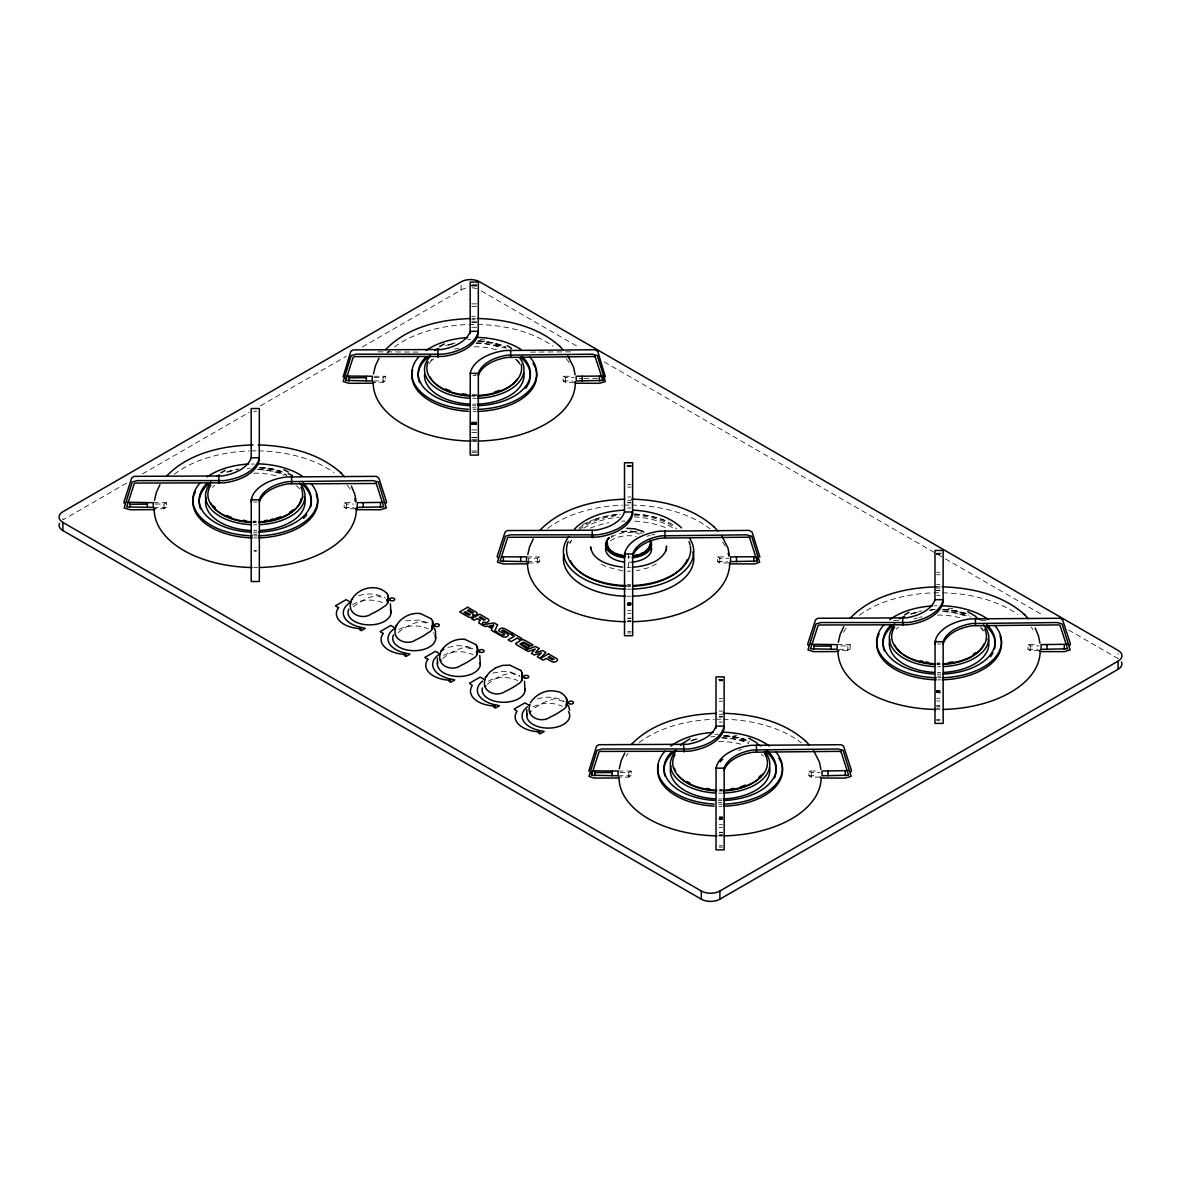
<?xml version="1.0" encoding="UTF-8"?>
<svg xmlns="http://www.w3.org/2000/svg" width="1181" height="1181" viewBox="0 0 1181 1181"><rect width="100%" height="100%" fill="white"/><g stroke="black" fill="none" stroke-linecap="round" stroke-linejoin="round"><path stroke-width="0.75" stroke-dasharray="5 3.75" d="M353.326 606.886L355.629 605.071A75.451 43.564 0 0 1 367.926 597.97L375.617 595.46L384.932 598.309M398.027 632.691L400.315 630.875A75.451 43.564 0 0 1 412.627 623.775L420.318 621.265L429.633 624.114M442.713 658.496L445.016 656.68A75.451 43.564 0 0 1 457.313 649.58L465.019 647.07L474.319 649.919M487.413 684.301L489.702 682.485A75.451 43.564 0 0 1 502.014 675.384L510.871 672.904L519.876 676.388M126.603 483.088L62.903 519.876L62.903 514.975M142.532 473.891L249.265 412.287M260.411 405.851L346.417 356.19M362.346 346.993L461.107 289.98A13.139 7.588 0 0 1 468.68 287.81M656.474 563.868L649.181 567.559L636.574 570.703M374.2 377.595L383.013 377.595L385.375 376.252L385.375 380.961L383.013 382.304L374.2 382.304M155.198 504.036L164.011 504.036L166.373 502.693L166.373 507.402L164.011 508.745L155.198 508.745M528.527 561.388L528.527 558.244L537.34 558.244L539.702 556.901L539.702 561.625L537.34 562.953L528.527 562.953M840.783 645.948L847.84 645.948L850.187 644.619L850.187 649.329L847.84 650.672L839.012 650.672M620.025 772.389L628.838 772.389L631.185 771.045L631.185 775.769L628.838 777.098L620.025 777.098M358.684 595.711C367.38 592.921 377.462 593.364 385.39 598.147M448.071 647.306L458.213 645.608L466.052 646.332M492.772 673.111L502.899 671.413L510.738 672.137M537.458 698.916C546.168 696.14 556.236 696.583 564.164 701.366M405.747 620.807L418.753 620.084L428.201 622.859M472.001 318.516L475.574 318.412M936.813 586.868L940.386 586.765M627.347 567.367L630.624 567.308M627.436 571.205L630.506 571.146M251.464 464.074L254.358 464.044M530.564 352.1L572.195 351.835M980.894 620.556L986.327 620.527M471.81 284.946L476.711 284.946M471.81 285.241L476.711 285.064M471.81 285.462L476.711 285.462M471.81 285.713L476.711 285.713M471.81 286.023L476.711 286.023M471.81 303.857L476.711 303.857M471.81 306.41L476.711 306.41M471.81 316.316L475.072 316.316M471.81 319.741L475.072 319.741M471.81 321.985L476.711 321.985M471.81 322.177L476.711 322.177M471.81 327.299L476.711 327.27M373.919 376.252L385.375 376.252M574.32 382.304L565.507 382.304L563.145 380.961L563.145 376.252L572.962 376.252M563.145 376.252L565.507 377.595L574.32 377.595M579.192 378.496L582.144 378.496M373.919 380.961L385.375 380.961M563.145 380.961L572.962 380.961M253.708 411.283L256.528 411.283M471.81 422.089L476.711 422.089M471.81 422.444L476.711 422.444M471.81 422.783L476.711 422.783M471.81 423.123L476.711 423.123M471.81 423.477L476.711 423.477M471.81 423.802L476.711 423.802M471.81 424.097L476.711 424.097M471.81 424.348L476.711 424.348M470.171 424.525L475.81 424.422M471.81 429.928L476.711 429.928M471.81 432.63L476.711 432.63M471.81 437.487L476.711 437.487M471.81 437.723L476.711 437.723M471.81 439.731L476.711 439.731M471.81 440.912L476.711 440.912M471.81 450.994L476.711 450.994M471.81 452.308L476.711 452.308M627.022 465.491L631.038 465.521M627.761 465.713L631.038 465.713M627.761 465.89L631.038 465.89M627.761 466.111L631.038 466.111M627.761 466.362L631.038 466.362M627.761 466.672L631.038 466.672M627.761 484.52L631.038 484.52M627.761 487.059L631.038 487.059M627.761 496.965L631.038 496.965M627.761 500.39L631.038 500.39M253.708 502.043L256.808 502.043M153.279 502.693L166.373 502.693M355.319 508.745L346.505 508.745L344.143 507.402L344.143 502.693L352.322 502.693M627.761 502.634L631.038 502.634M627.761 502.84L631.038 502.84M344.143 502.693L346.505 504.036L353.562 504.036M153.279 507.402L166.373 507.402M344.143 507.402L353.96 507.402M627.761 507.948L631.038 507.919M256.808 550.951L253.989 550.951L256.808 550.863M936.622 553.225L943.161 553.195M936.622 553.594L939.899 553.594M936.622 553.815L939.899 553.815M936.622 554.066L939.899 554.066M936.622 554.391L939.899 554.391M526.608 556.901L539.702 556.901M728.647 562.953L719.82 562.953L717.472 561.625L717.472 556.901L725.651 556.901M717.472 556.901L719.82 558.244L728.647 558.244M526.608 561.625L539.702 561.625M717.472 561.625L727.289 561.625M936.622 572.224L939.899 572.224M936.622 574.763L939.899 574.763M936.622 584.669L939.899 584.669M936.622 588.094L939.899 588.094M936.622 590.338L939.899 590.338M936.622 590.544L939.899 590.544M936.622 595.637L939.899 595.652M627.761 602.738L631.038 602.738M627.761 603.092L631.038 603.092M627.761 603.432L631.038 603.432M627.761 603.786L631.038 603.786M627.761 604.126L631.038 604.126M627.761 604.451L631.038 604.451M627.761 604.761L631.038 604.761M627.761 604.997L631.038 604.997M627.318 605.174L630.137 605.071M627.761 610.577L631.038 610.577M627.761 613.279L631.038 613.279M627.761 618.135L631.038 618.135M627.761 618.372L631.038 618.372M627.761 620.379L631.038 620.379M627.761 621.56L631.038 621.56M627.761 631.643L631.038 631.643M627.761 632.957L631.038 632.957M937.522 643.97L940.637 643.97M837.093 644.619L850.187 644.619M1039.132 650.672L1030.319 650.672L1027.957 649.329L1027.957 644.619L1037.774 644.619M1027.957 644.619L1030.319 645.948L1039.132 645.948M838.731 649.329L850.187 649.329M1027.957 649.329L1037.774 649.329M718.52 679.636L722.521 679.636M719.259 679.665L722.521 679.739M719.259 680.035L722.521 680.035M719.259 680.256L722.521 680.256M719.259 680.507L722.521 680.507M719.259 680.832L722.521 680.832M936.622 690.457L939.899 690.457M936.622 690.796L939.899 690.796M936.622 691.136L939.899 691.136M936.622 691.49L939.899 691.49M936.622 691.83L939.899 691.83M936.622 692.169L939.899 692.169M936.622 692.465L939.899 692.465M936.622 692.701L940.637 692.922M936.622 698.281L939.899 698.281M719.259 698.665L722.521 698.665M936.622 700.983L939.899 700.983M719.259 701.204L722.521 701.204M936.622 705.854L939.899 705.854M936.622 706.076L939.899 706.076M936.622 708.098L939.899 708.098M936.622 709.264L939.899 709.264M719.259 711.11L722.521 711.11M719.259 714.535L722.521 714.535M719.259 716.778L722.521 716.778M719.259 716.985L722.521 716.985M936.622 719.362L939.899 719.362M936.622 720.661L939.899 720.661M719.259 722.063L722.521 722.093M618.091 771.045L631.185 771.045M820.131 777.098L811.317 777.098L808.955 775.769L808.955 771.045L818.787 771.045M808.955 771.045L811.317 772.389L820.131 772.389M618.091 775.769L631.185 775.769M808.955 775.769L817.149 775.769M719.259 816.898L722.521 816.898M719.259 817.237L722.521 817.237M719.259 817.577L722.521 817.577M719.259 817.931L722.521 817.931M719.259 818.271L722.521 818.271M719.259 818.61L722.521 818.61M719.259 818.905L722.521 818.905M719.259 819.142L722.521 819.142M718.816 819.319L721.635 819.215M719.259 824.722L722.521 824.722M719.259 827.423L722.521 827.423M719.259 832.28L722.521 832.28M719.259 832.516L722.521 832.516M719.259 834.524L722.521 834.524M719.259 835.705L722.521 835.705M719.259 845.788L722.521 845.788M719.259 847.102L722.521 847.102M583.886 378.51L597.778 378.584M378.141 351.849L417.956 352.1M893.633 620.542L900.882 620.586M622.845 570.954L606.119 566.777M468.414 646.922L474.777 649.757M465.993 646.317L468.488 646.937M510.679 672.122L519.463 675.562M605.794 566.629L599.21 562.835M481.272 290.895L578.631 347.111M604.17 361.844L936.149 553.52M937.744 554.435L1043.089 615.257M1068.628 630.004L1118.097 658.57L1118.097 653.669M563.706 701.529L554.406 698.68L546.7 701.189A75.451 43.564 0 0 0 534.403 708.29M1030.319 645.948L1030.319 650.672M847.84 645.948L847.84 650.672M811.317 772.389L811.317 777.098M719.82 558.244L719.82 562.953M628.838 772.389L628.838 777.098M628.587 553.741L628.587 568.179M565.507 377.595L565.507 382.304M537.34 558.244L537.34 562.953M475.81 373.358L475.81 375.602L472.71 375.602L472.71 373.358M461.107 285.079L461.107 289.98M383.013 377.595L383.013 382.304M346.505 504.036L346.505 508.745M164.011 504.036L164.011 508.745M630.875 621.752A101.064 58.356 0 0 1 627.259 621.752M547.6 528.498A101.064 58.356 0 0 1 622.653 505.158M624.469 505.114A101.064 58.356 0 0 1 629.916 505.069M631.717 505.084A101.064 58.356 0 0 1 709.884 528.748M722.58 541.961A101.064 58.356 0 0 1 725.104 546.109M630.624 596.228A65.176 37.63 0 0 1 627.362 596.243M569.611 542.596A65.176 37.63 0 0 1 571.471 540.485M590.264 528.173A65.176 37.63 0 0 1 608.835 522.755M621.634 521.205A65.176 37.63 0 0 1 624.897 521.042M634.714 521.161A65.176 37.63 0 0 1 665.213 527.494M630.624 589.142A65.176 37.63 0 0 1 627.362 589.157M582.499 524.91A65.176 37.63 0 0 1 593.659 519.758M595.401 519.138A65.176 37.63 0 0 1 618.386 514.355M634.714 514.06A65.176 37.63 0 0 1 668.535 521.795M630.521 586.322A60.29 34.81 0 0 1 627.48 586.337M569.906 543.526A60.29 34.81 0 0 1 571.264 540.721M583.842 528.202A60.29 34.81 0 0 1 619.11 517.145M634.227 516.865A60.29 34.81 0 0 1 674.277 528.822M630.521 584.551A60.29 34.81 0 0 1 627.48 584.551M579.133 529.841A60.29 34.81 0 0 1 619.11 515.374M634.227 515.093A60.29 34.81 0 0 1 676.669 528.748M630.565 585.555A62.062 35.829 0 0 1 627.451 585.569M578.823 528.35A62.062 35.829 0 0 1 620.379 514.237M634.389 514.089A62.062 35.829 0 0 1 675.621 526.386M630.329 556.915A21.258 12.282 0 0 1 627.657 556.945M611.138 537.665A21.258 12.282 0 0 1 616.836 534.447M619.154 533.679A21.258 12.282 0 0 1 639.63 534.181M632.175 562.097A22.985 13.271 0 0 1 629.311 562.245M610.415 540.854A22.985 13.271 0 0 1 636.367 536.499M611.138 536.587A21.258 12.282 0 0 1 612.806 535.377M621.619 531.996A21.258 12.282 0 0 1 637.268 532.395M622.166 531.937A22.985 13.271 0 0 1 639.024 532.852M621.413 531.671A21.878 12.637 0 0 1 632.263 531.155M634.935 531.509A21.878 12.637 0 0 1 637.519 532.07M639.954 532.808A21.878 12.637 0 0 1 642.198 533.709M647.055 536.292A45.734 26.41 0 0 1 650.052 535.377M651.602 534.963A45.734 26.41 0 0 1 654.761 534.24M257.561 567.53A101.064 58.356 0 0 1 253.93 567.544M174.286 474.29A101.064 58.356 0 0 1 249.339 450.95M251.154 450.891A101.064 58.356 0 0 1 256.587 450.847M258.403 450.876A101.064 58.356 0 0 1 333.972 472.607M347.273 485.051A101.064 58.356 0 0 1 350.152 489.126M256.823 530.609A49.75 28.728 0 0 1 253.694 530.609M212.432 487.281A49.75 28.728 0 0 1 214.706 485.258M253.694 473.182A49.75 28.728 0 0 1 277.845 476.297M296.416 485.76A49.75 28.728 0 0 1 299.59 488.86M256.823 524.777A49.75 28.728 0 0 1 253.694 524.777M227.298 472.297A49.75 28.728 0 0 1 232.672 470.466M235.506 469.698A49.75 28.728 0 0 1 238.4 469.034A47.373 27.355 0 0 0 234.266 470.082M259.938 467.455A49.75 28.728 0 0 1 281.919 471.81M256.159 522.622A46.029 26.573 0 0 1 253.265 522.607M257.251 469.507A46.029 26.573 0 0 1 283.898 475.264M256.159 521.161A46.029 26.573 0 0 1 253.265 521.146M247.183 468.444A46.029 26.573 0 0 1 250.047 468.193M258.698 468.104A46.029 26.573 0 0 1 286.821 475.264A56.083 32.389 0 0 0 257.015 469.536M256.174 521.943A47.373 27.355 0 0 1 253.206 521.928M229.099 471.795A47.373 27.355 0 0 1 232.509 470.614M260.278 467.41A47.373 27.355 0 0 1 284.739 473.197M257.222 537.916A62.416 36.035 0 0 1 254.077 537.931M257.015 534.27A56.083 32.389 0 0 1 253.502 534.27M257.222 535.864A62.416 36.035 0 0 1 254.077 535.864M257.015 532.203A56.083 32.389 0 0 1 253.502 532.203M226.708 471.957A56.083 32.389 0 0 1 232.982 470.112M260.543 467.602A56.083 32.389 0 0 1 280.724 470.983M843.367 632.366A101.064 58.356 0 0 1 847.117 626.904M859.384 615.227A101.064 58.356 0 0 1 1017.786 614.519M1031.087 626.978A101.064 58.356 0 0 1 1033.065 629.665M940.637 672.535A49.75 28.728 0 0 1 937.507 672.535M896.246 629.193A49.75 28.728 0 0 1 898.52 627.185M913.754 619.095A49.75 28.728 0 0 1 917.888 617.825M919.32 617.456A49.75 28.728 0 0 1 922.228 616.792M937.507 615.109A49.75 28.728 0 0 1 961.659 618.224M980.23 627.672A49.75 28.728 0 0 1 983.404 630.772M940.637 666.689A49.75 28.728 0 0 1 937.507 666.689M911.112 614.223A49.75 28.728 0 0 1 917.888 611.994M931.292 609.603A49.75 28.728 0 0 1 934.392 609.381M943.752 609.381A49.75 28.728 0 0 1 967.047 614.223M939.973 664.549A46.029 26.573 0 0 1 937.079 664.534M942.512 611.478A46.029 26.573 0 0 1 967.711 617.176M981.529 627.716A46.029 26.573 0 0 1 983.419 630.875M939.973 663.087A46.029 26.573 0 0 1 937.079 663.072M929.58 610.518A46.029 26.573 0 0 1 932.414 610.223M942.512 610.016A46.029 26.573 0 0 1 967.711 615.714M940.002 663.87A47.373 27.355 0 0 1 937.02 663.84M912.928 613.721A47.373 27.355 0 0 1 918.08 612.009M932.222 609.455A47.373 27.355 0 0 1 935.19 609.263M942.615 609.248A47.373 27.355 0 0 1 968.553 615.109M941.036 679.843A62.416 36.035 0 0 1 937.906 679.857M948.063 608.156A62.416 36.035 0 0 1 952.698 608.643M940.844 676.182A56.083 32.389 0 0 1 937.315 676.182M944.357 611.581A56.083 32.389 0 0 1 970.605 617.043M941.036 677.776A62.416 36.035 0 0 1 937.906 677.791M933.979 605.838A62.416 36.035 0 0 1 937.109 605.735M940.844 674.13A56.083 32.389 0 0 1 937.315 674.13M910.521 613.884A56.083 32.389 0 0 1 921.741 610.961M930.303 609.765A56.083 32.389 0 0 1 933.802 609.514M944.357 609.514A56.083 32.389 0 0 1 969.129 614.415M443.687 655.337A21.465 12.386 0 0 1 473.064 654.805M488.388 681.142A21.465 12.386 0 0 1 517.75 680.61M722.373 835.897A101.064 58.356 0 0 1 718.742 835.912M626.122 756.047A101.064 58.356 0 0 1 628.115 753.345M639.098 742.642A101.064 58.356 0 0 1 714.151 719.303M715.966 719.259A101.064 58.356 0 0 1 721.399 719.214M723.215 719.229A101.064 58.356 0 0 1 801.368 742.893M721.635 798.976A49.75 28.728 0 0 1 718.52 798.976M718.52 741.55A49.75 28.728 0 0 1 741.269 744.266M761.228 754.113A49.75 28.728 0 0 1 763.428 756.165M721.635 793.13A49.75 28.728 0 0 1 718.52 793.13M690.826 741.181A49.75 28.728 0 0 1 693.409 740.162M724.765 735.822A49.75 28.728 0 0 1 746.732 740.162M722.418 790.96A46.029 26.573 0 0 1 719.524 790.99M722.078 737.874A46.029 26.573 0 0 1 748.724 743.617M722.418 789.498A46.029 26.573 0 0 1 719.524 789.528M710.578 736.959A46.029 26.573 0 0 1 714.859 736.56M723.51 736.457A46.029 26.573 0 0 1 748.724 742.155M722.492 790.266A47.373 27.355 0 0 1 719.509 790.31M693.926 740.162A47.373 27.355 0 0 1 697.321 738.966M723.613 735.689A47.373 27.355 0 0 1 749.551 741.55M722.034 806.283A62.416 36.035 0 0 1 718.904 806.298M714.977 734.346A62.416 36.035 0 0 1 718.122 734.242M733.696 735.084A62.416 36.035 0 0 1 736.737 735.527M721.842 802.622A56.083 32.389 0 0 1 718.314 802.622M721.842 737.889A56.083 32.389 0 0 1 748.621 742.391M722.034 804.217A62.416 36.035 0 0 1 718.904 804.231M721.842 800.556A56.083 32.389 0 0 1 718.314 800.556M691.52 740.325A56.083 32.389 0 0 1 696.2 738.893M725.355 735.955A56.083 32.389 0 0 1 745.536 739.336M738.538 750.452A45.734 26.41 0 0 1 741.55 749.522M476.563 441.104A101.064 58.356 0 0 1 472.931 441.104M386.969 353.34A101.064 58.356 0 0 1 389.641 350.846M394.572 346.874A101.064 58.356 0 0 1 552.974 346.166M566.26 358.611A101.064 58.356 0 0 1 569.995 364.073M475.825 404.168A49.75 28.728 0 0 1 472.695 404.168M431.434 360.84A49.75 28.728 0 0 1 433.707 358.817M454.493 349.104A49.75 28.728 0 0 1 458.892 348.144M474.26 346.742A49.75 28.728 0 0 1 496.847 349.871M515.418 359.319A49.75 28.728 0 0 1 518.592 362.419M475.825 398.337A49.75 28.728 0 0 1 472.695 398.337M448.928 344.896A49.75 28.728 0 0 1 454.493 343.258M478.94 341.029A49.75 28.728 0 0 1 505.571 347.303M475.161 396.181A46.029 26.573 0 0 1 472.267 396.166M429.471 363.512A46.029 26.573 0 0 1 432.645 358.271M476.253 343.081A46.029 26.573 0 0 1 501.364 348.144M516.717 359.364A46.029 26.573 0 0 1 519.802 365.785M476.607 394.705A46.029 26.573 0 0 1 472.267 394.705M477.7 341.663A46.029 26.573 0 0 1 502.899 347.362M518.607 361.061A46.029 26.573 0 0 1 519.802 364.324M476.666 395.473A47.373 27.355 0 0 1 472.208 395.487M448.101 345.354A47.373 27.355 0 0 1 453.268 343.641M477.803 340.896A47.373 27.355 0 0 1 506.738 348.247M476.223 411.49A62.416 36.035 0 0 1 473.079 411.49M467.602 339.626A62.416 36.035 0 0 1 470.732 339.478M480.136 339.582A62.416 36.035 0 0 1 484.8 339.936M476.017 407.829A56.083 32.389 0 0 1 472.503 407.829M476.017 343.095A56.083 32.389 0 0 1 504.317 348.115M476.223 409.423A62.416 36.035 0 0 1 473.079 409.423M476.017 405.762A56.083 32.389 0 0 1 472.503 405.762M445.709 345.516A56.083 32.389 0 0 1 455.261 342.933M479.545 341.161A56.083 32.389 0 0 1 505.793 346.609M352.529 604.908A21.465 12.386 0 0 1 383.663 603.196M399.001 629.532A21.465 12.386 0 0 1 428.363 629.001M433.294 632.676A21.465 12.386 0 0 1 434.357 634.108M472.105 287.81A13.139 7.588 0 0 1 476.962 288.769M533.089 706.947A21.465 12.386 0 0 1 562.451 706.415"/><path stroke-width="1.5" d="M386.556 592.965C390.158 596.892 388.741 605.056 383.456 606.931A75.451 43.564 0 0 1 371.144 614.031C362.523 620.35 346.048 614.002 351.288 601.247M431.242 618.77C434.815 622.712 433.457 630.846 428.142 632.736A75.451 43.564 0 0 1 415.845 639.836C407.209 646.14 390.734 639.807 395.989 627.052M475.943 644.575C479.516 648.502 478.143 656.651 472.843 658.54A75.451 43.564 0 0 1 460.531 665.641C451.91 671.945 435.435 665.597 440.675 652.857M520.644 670.38C524.216 674.292 522.829 682.47 517.529 684.345A75.451 43.564 0 0 1 505.232 691.446C496.596 697.75 480.121 691.402 485.376 678.662M530.328 702.828C535.524 694.59 546.094 688.922 555.867 691.343C565.256 691.83 572.859 704.407 562.23 710.15A75.451 43.564 0 0 1 549.918 717.251C541.297 723.554 524.822 717.207 530.062 704.452M387.781 595.106L387.678 603.122M432.482 620.911L432.364 628.927M477.168 646.716L477.065 654.732M521.869 672.52L521.751 680.536M566.555 698.325L566.452 706.341M154.49 500.39L156.35 492.388L159.952 484.682M373.491 373.949L375.351 365.948L378.953 358.242M527.804 554.598L529.664 546.596L533.281 538.89M619.302 768.742L621.162 760.756L624.764 753.035M666.246 550.671L666.483 546.124L666.483 547.305M666.335 548.87L665.922 550.435C660.519 562.245 645.461 566.275 632.278 567.279M838.303 642.316L840.163 634.315L843.765 626.594M440.675 661.124L441.089 659.913M485.361 686.929L485.79 685.718M530.062 712.734L530.948 711.006M351.333 600.42C357.459 587.843 376.06 583.089 386.645 593.054M759.9 557.122L752.09 532.055L749.197 530.402L659.662 531.17A45.734 26.41 0 0 0 625.428 550.937L624.498 554.007L632.662 554.007L633.488 551.94A40.434 23.34 0 0 1 661.39 535.834L746.466 534.831L751.633 536.204L759.678 562.186L754.689 563.928L730.567 563.868M259.348 460.029L258.418 463.1A45.734 26.41 0 0 1 224.183 482.852L135.387 483.073L134.294 483.472L126.707 506.885L153.279 507.402L153.279 502.693L126.825 502.22M251.184 502.043L252.099 498.973M478.349 333.588L477.419 336.659A45.734 26.41 0 0 1 443.185 356.426L354.389 356.632L353.252 357.061L345.708 380.444L372.281 380.961L372.281 376.252L346.609 376.06M632.662 514.237L631.746 517.308A45.734 26.41 0 0 1 597.512 537.075L508.716 537.281L507.609 537.695L500.035 561.093L526.608 561.625L526.608 556.901L501.467 556.827M624.498 556.251L625.428 553.18M724.16 728.382L723.23 731.452A45.734 26.41 0 0 1 688.995 751.219L600.214 751.426L599.077 751.854L591.519 775.238L618.091 775.769L618.091 771.045L592.434 770.853M943.161 601.941L942.231 605.012A45.734 26.41 0 0 1 907.997 624.779L819.215 624.985L818.108 625.399L810.52 648.797L837.093 649.329L837.093 644.619L810.978 644.28M934.998 643.97L935.913 640.899M396.122 625.812C400.802 617.619 410.796 612.245 420.274 613.574M485.509 677.422L489.672 672.122L495.754 667.752M251.258 499.548L251.184 581.51L259.348 581.51L259.348 499.799L260.16 497.718A40.434 23.34 0 0 1 288.061 481.627L373.137 480.608L378.304 481.981L386.349 507.978L380.518 509.749L357.238 509.646L355.319 508.745M259.348 502.043L260.16 499.962A40.434 23.34 0 0 1 288.061 483.856L376.267 483.501L383.81 506.885L357.238 507.402M470.245 373.107L470.171 455.069L478.349 455.069L478.349 373.358L479.161 371.292A40.434 23.34 0 0 1 507.062 355.186L592.139 354.167L597.306 355.54L605.351 381.537L599.52 383.308L576.239 383.22L574.32 382.304M478.349 375.602L479.161 373.536A40.434 23.34 0 0 1 507.062 357.43L593.674 356.544L595.268 357.061L602.812 380.444L576.239 380.961L576.239 376.252L601.911 376.06M632.662 556.251L633.488 554.184A40.434 23.34 0 0 1 661.39 538.078L748.001 537.193L749.595 537.709L757.139 561.093L730.567 561.625L730.567 556.901L756.224 556.709M716.07 767.916L715.996 849.862L724.16 849.862L724.16 768.152L724.986 766.085A40.434 23.34 0 0 1 752.873 749.979L837.949 748.975L843.116 750.348L851.176 776.33L845.33 778.102L822.05 778.013L820.131 777.098M724.16 770.396L724.986 768.329A40.434 23.34 0 0 1 752.873 752.223L839.499 751.337L841.079 751.854L848.637 775.238L822.05 775.769L822.05 771.045L848.519 770.588M935.072 641.475L934.998 723.422L943.161 723.422L943.161 641.711L943.973 639.644A40.434 23.34 0 0 1 971.874 623.538L1056.951 622.535L1062.118 623.908L1070.163 649.89L1064.332 651.661L1041.052 651.572L1039.132 650.672M943.161 643.97L943.973 641.888A40.434 23.34 0 0 1 971.874 625.782L1058.501 624.897L1060.08 625.413L1067.624 648.797L1041.052 649.329L1041.052 644.619L1067.166 644.28M440.941 651.218C445.901 643.335 455.571 638.035 464.974 639.379M605.351 376.828L597.763 351.407L594.87 349.753L505.335 350.521A45.734 26.41 0 0 0 471.101 370.288L470.171 373.358L478.349 373.358M166.447 476.179C188.591 453.164 222.117 445.665 253 444.942M385.449 349.753C407.15 327.152 439.923 319.52 470.215 318.56M539.776 530.402C561.462 507.815 594.235 500.168 624.542 499.209M631.259 744.547C652.96 721.96 685.733 714.313 716.04 713.354M850.261 618.106C872.419 595.091 905.93 587.577 936.813 586.868M850.837 771.946L851.486 770.543L843.588 746.2L841.3 744.709L751.146 745.329A45.734 26.41 0 0 0 716.911 765.081L715.996 768.152L724.16 768.152M574.483 529.088C587.178 516.023 605.971 511.211 623.612 510.148M395.797 625.915L397.421 624.542M485.184 677.525L486.808 676.152M351.229 600.007L352.72 598.737M440.616 651.617L443.879 649.196M681.821 744.03L689.984 738.789M385.582 503.903L386.674 502.191L378.865 478.143L376.473 476.356L286.333 476.962A45.734 26.41 0 0 0 252.099 496.729L251.184 499.799L259.348 499.799M1069.41 645.815L1070.488 644.117L1062.679 620.069L1060.302 618.268L970.147 618.888A45.734 26.41 0 0 0 935.913 638.655L934.998 641.711L943.161 641.711M439.642 346.594L444.174 343.981M62.903 522.43L701.322 891.02A13.139 7.588 0 0 0 719.893 891.02L1118.097 661.124A13.139 7.588 0 0 0 1118.097 650.406L479.678 281.816A13.139 7.588 0 0 0 461.107 281.816L62.903 511.713A13.139 7.588 0 0 0 62.903 522.43L62.903 530.594L701.322 899.184A13.139 7.588 0 0 0 719.893 899.184L1118.097 669.287A13.139 7.588 0 0 0 1121.507 661.965M221.024 472.769L225.172 470.422M904.853 614.681L908.986 612.349M495.68 667.796L502.486 665.39L509.661 665.183M374.2 382.304L372.281 383.22L349 383.308L343.169 381.537L351.215 355.54L356.382 354.167L443.185 354.167A45.734 26.41 0 0 0 477.419 334.415L478.349 331.344L470.171 331.344L469.359 333.411A40.434 23.34 0 0 1 441.458 349.517L353.045 349.916L350.757 351.407L343.169 376.828M155.198 508.745L153.279 509.646L129.999 509.749L124.167 507.978L132.213 481.981L137.38 480.608L224.183 480.608A45.734 26.41 0 0 0 258.418 460.841L259.348 457.785L251.184 457.785L250.357 459.852A40.434 23.34 0 0 1 222.456 475.958L134.043 476.356L131.755 477.847L123.857 502.191L124.492 503.593M528.527 562.953L526.608 563.868L503.327 563.957L497.496 562.186L505.542 536.204L510.709 534.831L597.512 534.831A45.734 26.41 0 0 0 631.746 515.064L632.662 511.993L624.498 511.993L623.686 514.06A40.434 23.34 0 0 1 595.785 530.166L507.358 530.564L505.069 532.055L497.171 556.399L497.821 557.801M839.012 650.672L837.093 651.572L813.812 651.661L807.981 649.89L816.027 623.908L821.194 622.535L907.997 622.535A45.734 26.41 0 0 0 942.231 602.768L943.161 599.697L934.998 599.697L934.171 601.779A40.434 23.34 0 0 1 906.27 617.884L817.857 618.268L815.569 619.759L807.671 644.117L808.306 645.505M383.353 502.368L357.238 502.693L357.238 509.646M588.758 771.267L596.567 746.2L598.856 744.709L687.283 744.31A40.434 23.34 0 0 0 715.169 728.205L715.996 726.138L724.16 726.138L723.23 729.208A45.734 26.41 0 0 1 688.995 748.975L602.207 748.975L597.025 750.348L588.979 776.33L593.969 778.072L618.091 778.013M626.86 528.35L634.699 528.822L641.844 531.037M349.045 377.802L366.361 377.713M130.043 504.243L147.359 504.154M813.857 646.169L831.173 646.066M594.855 772.595L612.171 772.507M477.345 318.486C506.634 319.298 537.65 326.325 559.942 346.432M258.344 444.927C287.633 445.724 318.649 452.766 340.94 472.872M631.673 499.135C660.961 499.947 691.963 506.974 714.269 527.08M942.158 586.839C971.461 587.651 1002.462 594.678 1024.754 614.784M723.171 713.28C752.459 714.092 783.461 721.119 805.752 741.225M632.706 510.148C650.155 510.945 668.535 515.595 681.54 527.877M622.446 567.101C608.643 565.448 592.316 560.281 590.589 546.877L590.766 549.298M420.672 613.648L431.345 618.859M510.059 665.257L520.732 670.468M464.871 639.349L476.032 644.664M967.785 611.684L975.86 616.467M641.667 530.948L643.837 532.07M283.957 469.772L288.267 472.001M748.784 738.125L756.859 742.908M484.668 679.665L480.195 677.082L469.462 683.268L472.326 685.482A26.056 15.043 0 0 0 493.363 705.972L495.341 706.046L493.658 707.035L495.444 708.069L499.445 705.751L496.921 705.116A26.72 15.427 0 0 1 482.704 681.009M529.354 705.456L524.895 702.887L514.163 709.072L517.012 711.287A26.056 15.043 0 0 0 538.049 731.777L540.042 731.851L538.344 732.84L540.13 733.873L544.146 731.556L541.621 730.906A26.72 15.427 0 0 1 527.39 706.814M507.269 345.575L511.447 348.395M1024.34 614.341L1028.326 618.652M559.528 345.974L563.071 349.827M713.841 526.623L717.827 530.948M805.339 740.767L809.325 745.093M340.527 472.415L344.512 476.74M386.527 599.682L387.796 602.487M722.004 536.248L727.998 548.102L729.415 555.38M567.692 355.599L573.671 367.453L575.103 374.731M813.502 750.393L819.496 762.247L820.913 769.525M476.489 652.001L477.183 654.097M431.788 626.196L432.482 628.292M568.415 705.588L569.7 710.342M434.342 628.174L435.538 631.377L435.627 638.685M1035.206 628.056L1038.483 635.821L1039.915 643.084M351.392 486.129L354.669 493.894L356.101 501.172M566.275 704.334L566.57 705.707M521.589 678.529L521.869 679.902M524.467 681.275L525.014 690.295M479.781 655.47L480.313 664.49M390.394 603.86L390.926 612.88M1118.097 661.124L1118.097 669.287M1064.302 644.708L1064.302 649.417M1046.971 644.619L1046.971 649.329M975.462 618.357L975.462 625.31M943.088 602.192L943.161 550.449L934.998 550.449L934.998 600.11M903.111 623.022L903.111 625.266M902.683 618.357L902.683 625.31M845.301 771.149L845.301 775.858M841.049 750.378L841.079 751.854M831.173 644.619L831.173 649.329M827.97 771.045L827.97 775.769M813.857 644.708L813.857 649.417M757.139 557.949L757.139 561.093M756.46 744.783L756.46 751.751M753.803 556.989L753.803 561.713M749.551 536.233L749.595 537.709M736.486 556.901L736.486 561.625M724.086 728.633L724.16 676.89L715.996 676.89L715.996 728.382M719.893 891.02L719.893 899.184M701.322 891.02L701.322 899.184M684.109 749.463L684.109 751.707M683.696 744.783L683.696 751.751M664.977 530.638L664.977 537.606M632.588 514.488L632.662 462.745L624.498 462.745L624.498 512.406M632.662 554.007L632.662 635.718L624.498 635.718L624.572 553.756M612.171 771.045L612.171 775.769M602.812 375.72L602.812 380.444M599.476 376.34L599.476 381.064M595.224 355.584L595.268 357.061M594.855 771.149L594.855 775.858M592.626 535.318L592.626 537.562M592.198 530.638L592.198 537.606M591.519 772.094L591.519 775.238M582.159 376.252L582.159 380.961M526.8 709.56L526.8 715.317M520.688 556.901L520.688 561.625M510.65 349.989L510.65 356.957M503.357 556.989L503.357 561.713M478.275 333.839L478.349 282.082L470.171 282.082L470.171 333.588M438.299 354.669L438.299 356.913M437.871 349.989L437.871 356.957M437.413 657.95L437.413 663.707M380.474 502.781L380.474 507.505M376.222 482.01L376.267 483.501M366.361 376.252L366.361 380.961M363.158 502.693L363.158 507.402M349.045 376.34L349.045 381.064M345.708 377.3L345.708 380.444M291.648 476.43L291.648 483.398M259.274 460.265L259.348 408.523L251.184 408.523L251.184 458.198M219.297 481.11L219.297 483.354M218.869 476.43L218.869 483.398M147.359 502.693L147.359 507.402M130.043 502.781L130.043 507.505M729.637 562.348A101.064 58.356 0 0 1 632.691 621.708M625.443 621.737A101.064 58.356 0 0 1 527.523 562.643M728.101 553.239A101.064 58.356 0 0 1 728.854 556.133M692.73 551.955A65.176 37.63 0 0 1 632.263 596.198M625.723 596.213A65.176 37.63 0 0 1 563.839 554.288M689.911 538.772A65.176 37.63 0 0 1 632.263 589.098M625.723 589.127A65.176 37.63 0 0 1 568.77 536.587M687.268 559.528A60.29 34.81 0 0 1 633.533 586.219M625.974 586.307A60.29 34.81 0 0 1 570.482 560.842M690.309 546.065A62.062 35.829 0 0 1 633.68 585.451M625.886 585.54A62.062 35.829 0 0 1 568.194 541.518M689.025 541.621A62.062 35.829 0 0 1 689.984 544.574M649.845 544.441A21.258 12.282 0 0 1 632.972 556.694M625 556.782A21.258 12.282 0 0 1 607.433 543.378M650.214 540.189A22.985 13.271 0 0 1 632.175 557.786M623.568 557.639A22.985 13.271 0 0 1 608.791 537.931M651.469 547.733A22.985 13.271 0 0 1 632.175 562.097M623.568 561.935A22.985 13.271 0 0 1 606.503 545.282M649.727 544.899A21.258 12.282 0 0 1 649.284 546.419M648.502 547.895A21.258 12.282 0 0 1 644.368 551.837M642.449 552.915A21.258 12.282 0 0 1 640.323 553.845M638.006 554.612A21.258 12.282 0 0 1 635.54 555.203M622.402 555.35A21.258 12.282 0 0 1 615.345 553.21M613.367 552.177A21.258 12.282 0 0 1 611.625 551.01M610.149 549.726A21.258 12.282 0 0 1 608.097 546.892M607.551 545.371A21.258 12.282 0 0 1 607.433 542.3M650.244 541.769A21.878 12.637 0 0 1 633.105 555.971M624.897 556.059A21.878 12.637 0 0 1 607.285 540.706M608.082 539.186A21.878 12.637 0 0 1 609.204 537.739M356.308 508.125A101.064 58.356 0 0 1 259.377 567.5M252.114 567.53A101.064 58.356 0 0 1 154.194 508.435M354.772 499.017A101.064 58.356 0 0 1 355.54 501.925M304.226 496.817A49.75 28.728 0 0 1 259.938 530.505M250.579 530.505A49.75 28.728 0 0 1 206.114 497.408M299.59 483.014A49.75 28.728 0 0 1 259.938 524.659M250.579 524.659A49.75 28.728 0 0 1 209.598 484.653M301.022 498.884A46.029 26.573 0 0 1 259.038 522.548M251.819 522.563A46.029 26.573 0 0 1 210.912 503.165M293.021 509.793A46.029 26.573 0 0 1 289.419 512.406M280.665 516.761A46.029 26.573 0 0 1 275.66 518.415M273.918 518.887A46.029 26.573 0 0 1 270.331 519.714M267.57 520.201A46.029 26.573 0 0 1 264.765 520.6M246.091 520.644A46.029 26.573 0 0 1 243.286 520.26M231.358 517.308A46.029 26.573 0 0 1 226.619 515.403M215.37 507.845A46.029 26.573 0 0 1 213.584 505.881M300.904 487.281A47.373 27.355 0 0 1 259.156 521.854M251.715 521.869A47.373 27.355 0 0 1 210.882 485.022M316.183 494.042A62.416 36.035 0 0 1 258.787 537.886M252.513 537.901A62.416 36.035 0 0 1 195.323 491.842M311.194 504.272A56.083 32.389 0 0 1 310.662 506.959M306.735 514.754A56.083 32.389 0 0 1 303.532 518.385M200.519 508.967A56.083 32.389 0 0 1 210.941 482.055M301.657 483.693A56.083 32.389 0 0 1 311.326 502.914M310.883 483.472A62.416 36.035 0 0 1 258.787 535.82M252.513 535.834A62.416 36.035 0 0 1 200.253 482.808M207.162 476.858A62.416 36.035 0 0 1 248.601 464M258.004 463.838A62.416 36.035 0 0 1 302.085 476.002M302.926 482.763A56.083 32.389 0 0 1 258.787 532.159M249.988 532.07A56.083 32.389 0 0 1 206.985 483.354M216.861 476.223A56.083 32.389 0 0 1 219.504 474.88M288.223 473.64A56.083 32.389 0 0 1 292.357 475.544M1040.121 650.052A101.064 58.356 0 0 1 943.191 709.427M935.942 709.441A101.064 58.356 0 0 1 838.023 650.347M988.039 638.729A49.75 28.728 0 0 1 943.752 672.417M934.392 672.417A49.75 28.728 0 0 1 889.928 639.32M983.404 624.941A49.75 28.728 0 0 1 943.752 666.586M934.392 666.586A49.75 28.728 0 0 1 893.412 626.565M983.862 644.088A46.029 26.573 0 0 1 942.851 664.46M935.632 664.475A46.029 26.573 0 0 1 894.726 645.092M975.698 652.621A46.029 26.573 0 0 1 973.233 654.333M952.772 661.891A46.029 26.573 0 0 1 948.579 662.526M928.502 662.379A46.029 26.573 0 0 1 925.712 661.951M922.966 661.419A46.029 26.573 0 0 1 920.294 660.784M984.718 629.207A47.373 27.355 0 0 1 942.969 663.781M935.544 663.796A47.373 27.355 0 0 1 894.696 626.949M999.997 635.954A62.416 36.035 0 0 1 942.6 679.798M936.326 679.828A62.416 36.035 0 0 1 879.136 633.769M995.022 646.184A56.083 32.389 0 0 1 994.476 648.886M992.941 652.857A56.083 32.389 0 0 1 990.549 656.68M884.333 650.879A56.083 32.389 0 0 1 894.755 623.967M985.471 625.62A56.083 32.389 0 0 1 995.14 644.841M994.697 625.399A62.416 36.035 0 0 1 942.6 677.732M936.326 677.761A62.416 36.035 0 0 1 884.067 624.719M889.751 619.671A62.416 36.035 0 0 1 932.414 605.927M941.818 605.75A62.416 36.035 0 0 1 988.394 619.671M986.74 624.69A56.083 32.389 0 0 1 942.6 674.071M933.802 673.997A56.083 32.389 0 0 1 890.799 625.266M899.42 618.859A56.083 32.389 0 0 1 904.705 616.172M976.17 617.471A56.083 32.389 0 0 1 979.964 619.582M480.224 662.94A21.465 12.386 0 0 1 458.198 676.477A21.465 12.386 0 0 1 437.679 662.157M524.925 688.744A21.465 12.386 0 0 1 502.885 702.282A21.465 12.386 0 0 1 482.365 687.962M821.135 778.323A101.064 58.356 0 0 1 724.189 835.868M716.941 835.882A101.064 58.356 0 0 1 619.021 776.788M769.613 767.561A49.75 28.728 0 0 1 723.2 798.932M715.391 798.858A49.75 28.728 0 0 1 670.926 765.76M764.402 751.382A49.75 28.728 0 0 1 723.2 793.086M715.391 793.012A49.75 28.728 0 0 1 676.226 750.85M763.192 773.717A46.029 26.573 0 0 1 723.864 790.901M716.631 790.916A46.029 26.573 0 0 1 677.628 774.677M675.724 771.533A46.029 26.573 0 0 1 674.528 768.255M760.83 775.312A46.029 26.573 0 0 1 758.896 777.231M745.491 785.114A46.029 26.573 0 0 1 740.472 786.782M733.77 788.332A46.029 26.573 0 0 1 730.98 788.775M709.501 788.819A46.029 26.573 0 0 1 706.71 788.391M689.955 783.047A46.029 26.573 0 0 1 687.15 781.527M764.506 753.463A47.373 27.355 0 0 1 723.968 790.222M716.542 790.237A47.373 27.355 0 0 1 675.045 754.467M781.512 763.871A62.416 36.035 0 0 1 723.599 806.239M714.195 806.136A62.416 36.035 0 0 1 658.422 764.624M778.81 758.054A62.416 36.035 0 0 1 780.995 762.395M766.469 752.061A56.083 32.389 0 0 1 775.799 773.983M775.474 775.327A56.083 32.389 0 0 1 774.544 777.984M664.873 775.991A56.083 32.389 0 0 1 664.239 773.304M664.062 771.961A56.083 32.389 0 0 1 675.753 750.407M775.696 751.839A62.416 36.035 0 0 1 723.599 804.172M714.195 804.069A62.416 36.035 0 0 1 665.065 751.16M670.749 746.112A62.416 36.035 0 0 1 713.427 732.368M722.816 732.19A62.416 36.035 0 0 1 769.407 746.112M766.469 749.994A56.083 32.389 0 0 1 770.44 782.442A56.083 32.389 0 0 1 723.599 800.511M714.8 800.438A56.083 32.389 0 0 1 671.797 751.707M680.418 745.3A56.083 32.389 0 0 1 682.987 743.897M757.169 743.897A56.083 32.389 0 0 1 760.963 746.023M720.307 761.789A45.734 26.41 0 0 1 722.772 759.221M575.309 381.699A101.064 58.356 0 0 1 478.379 441.059M471.116 441.089A101.064 58.356 0 0 1 373.196 381.994M523.788 372.753A49.75 28.728 0 0 1 477.39 404.138M469.58 404.064A49.75 28.728 0 0 1 424.525 374.554M519.492 357.666A49.75 28.728 0 0 1 477.39 398.292M469.58 398.218A49.75 28.728 0 0 1 430.415 356.042M517.367 378.924A46.029 26.573 0 0 1 478.039 396.107M470.82 396.122A46.029 26.573 0 0 1 429.914 376.724M499.666 390.32A46.029 26.573 0 0 1 494.662 391.974M466.51 394.351A46.029 26.573 0 0 1 462.273 393.819M450.36 390.867A46.029 26.573 0 0 1 445.621 388.962M521.131 364.206A47.373 27.355 0 0 1 478.157 395.414M470.717 395.428A47.373 27.355 0 0 1 428.157 361.873M535.702 369.077A62.416 36.035 0 0 1 477.788 411.446M468.385 411.342A62.416 36.035 0 0 1 412.612 369.83M532.985 363.246A62.416 36.035 0 0 1 535.185 367.601M520.644 357.252A56.083 32.389 0 0 1 529.974 379.19M529.664 380.533A56.083 32.389 0 0 1 528.128 384.489M527.42 385.788A56.083 32.389 0 0 1 525.737 388.328M419.521 382.526A56.083 32.389 0 0 1 418.694 379.854M418.414 378.51A56.083 32.389 0 0 1 429.943 355.614M529.885 357.031A62.416 36.035 0 0 1 477.788 409.379M468.385 409.276A62.416 36.035 0 0 1 419.24 356.367M426.164 350.432A62.416 36.035 0 0 1 467.602 337.559M477.006 337.397A62.416 36.035 0 0 1 521.087 349.561M521.928 356.337A56.083 32.389 0 0 1 477.774 405.718M468.975 405.629A56.083 32.389 0 0 1 425.987 356.913M434.593 350.506A56.083 32.389 0 0 1 438.505 348.439M390.424 609.795A21.465 12.386 0 0 1 368.812 624.882A21.465 12.386 0 0 1 348.867 609.042M435.11 635.599A21.465 12.386 0 0 1 413.498 650.687A21.465 12.386 0 0 1 393.568 634.847M62.903 530.594A13.139 7.588 0 0 1 59.493 523.272M568.445 711.508A21.465 12.386 0 0 1 550.272 728.042A21.465 12.386 0 0 1 527.066 713.767M516.023 643.424L516.023 643.985A3.13 1.801 0 0 0 516.909 644.974L524.984 649.639L526.682 648.664L519.965 643.925L523.862 642.095L531.125 646.096L533.044 644.988L524.969 640.323A3.13 1.801 0 0 0 520.541 640.323L516.023 643.424M470.008 614.548L468.636 615.124L464.015 612.496L465.358 611.714L470.008 614.548M473.33 612.614L471.883 613.175L467.351 610.562L468.695 609.795L473.33 612.673M484.978 619.597L483.664 620.069L479.102 617.442L480.313 616.748L484.963 619.656M502.028 630.477L507.387 633.784A3.13 1.801 0 0 1 507.712 636.116A7.78 4.488 0 0 1 506.501 636.81A3.13 1.801 0 0 1 502.442 636.633L494.839 632.234L496.537 631.259C499.238 636.589 511.284 636.028 499.74 631.569A3.13 1.801 0 0 1 499.74 629.015A8.533 4.916 0 0 1 500.714 628.484A3.13 1.801 0 0 1 504.774 628.661L512.716 633.252L510.797 634.359L503.327 630.049L502.028 630.477M553.727 659.293L552.428 659.766L548.161 657.315L549.357 656.621L553.727 659.352M497.541 624.838L494.278 631.909L491.296 630.182L492.005 628.646L487.62 626.107L484.948 626.52L481.966 624.808L494.234 622.918L497.541 624.838M529.029 646.273L528.453 648.133L521.81 644.309L522.903 642.73L529.029 646.273M479.973 620.158L478.689 622.918L481.686 624.646L483.236 622.033A3.13 1.801 0 0 0 487.65 622.033L487.812 621.944A3.75 2.17 0 0 0 487.812 618.874L479.663 614.164L471.603 618.814L474.157 620.305L477.198 618.549L479.973 620.158M493.614 625.177L492.58 627.421L489.731 625.782L493.614 625.177M338.548 607.684L338.238 608.067A26.056 15.043 0 0 0 359.275 628.572L361.268 628.646L359.57 629.621L361.356 630.654L365.372 628.336L362.847 627.702A26.72 15.427 0 0 1 350.58 602.251L346.107 599.668L335.389 605.853L338.548 607.684M383.249 633.488L382.939 633.872A26.056 15.043 0 0 0 403.976 654.363L405.954 654.451L404.256 655.425L406.057 656.459L410.058 654.141L407.534 653.506A26.72 15.427 0 0 1 395.281 628.056L390.808 625.472L380.075 631.658L383.249 633.488M427.935 659.293L427.625 659.677A26.056 15.043 0 0 0 448.662 680.167L450.655 680.241L448.957 681.23L450.743 682.264L454.759 679.946L452.234 679.311A26.72 15.427 0 0 1 439.967 653.861L435.509 651.277L424.776 657.463L427.935 659.293M539.067 648.472L535.451 652.65L542.699 650.554L545.947 652.429L539.953 658.289L537.355 656.784L541.356 652.857L534.24 654.983L531.406 653.344L535.244 649.048L528.143 651.469L525.545 649.963L535.672 646.509L539.067 648.472M467.691 607.255L459.63 611.92L468.237 616.881A3.13 1.801 0 0 0 472.68 616.866A2.51 1.447 0 0 0 472.71 614.799A2.51 1.447 0 0 0 476.268 614.784A3.13 1.801 0 0 0 476.283 612.216L467.691 607.255M513.085 633.459L511.166 634.566L514.252 636.352L508.11 639.895L511.063 641.608L517.204 638.065L520.171 639.762L522.091 638.655L513.085 633.459M548.442 653.875L540.381 658.54L543.216 660.164L546.257 658.422L551.63 661.522A3.13 1.801 0 0 0 555.675 661.7A8.533 4.916 0 0 0 556.65 661.168A3.13 1.801 0 0 0 556.65 658.614L548.442 653.875M390.365 600.435A2.524 1.461 0 0 0 394.602 599.786A2.524 1.461 0 0 0 391.502 597.985A2.524 1.461 0 0 0 390.365 600.435M479.752 652.045A2.524 1.461 0 0 0 483.989 651.381A2.524 1.461 0 0 0 480.888 649.594A2.524 1.461 0 0 0 479.752 652.045M524.969 678.071A2.524 1.461 0 0 0 528.763 676.816A2.524 1.461 0 0 0 524.969 675.547A2.524 1.461 0 0 0 524.969 678.071M435.066 626.24A2.524 1.461 0 0 0 439.288 625.576A2.524 1.461 0 0 0 436.202 623.789A2.524 1.461 0 0 0 435.066 626.24M569.139 703.655A2.524 1.461 0 0 0 573.375 702.99A2.524 1.461 0 0 0 570.275 701.204A2.524 1.461 0 0 0 569.139 703.655"/></g></svg>
